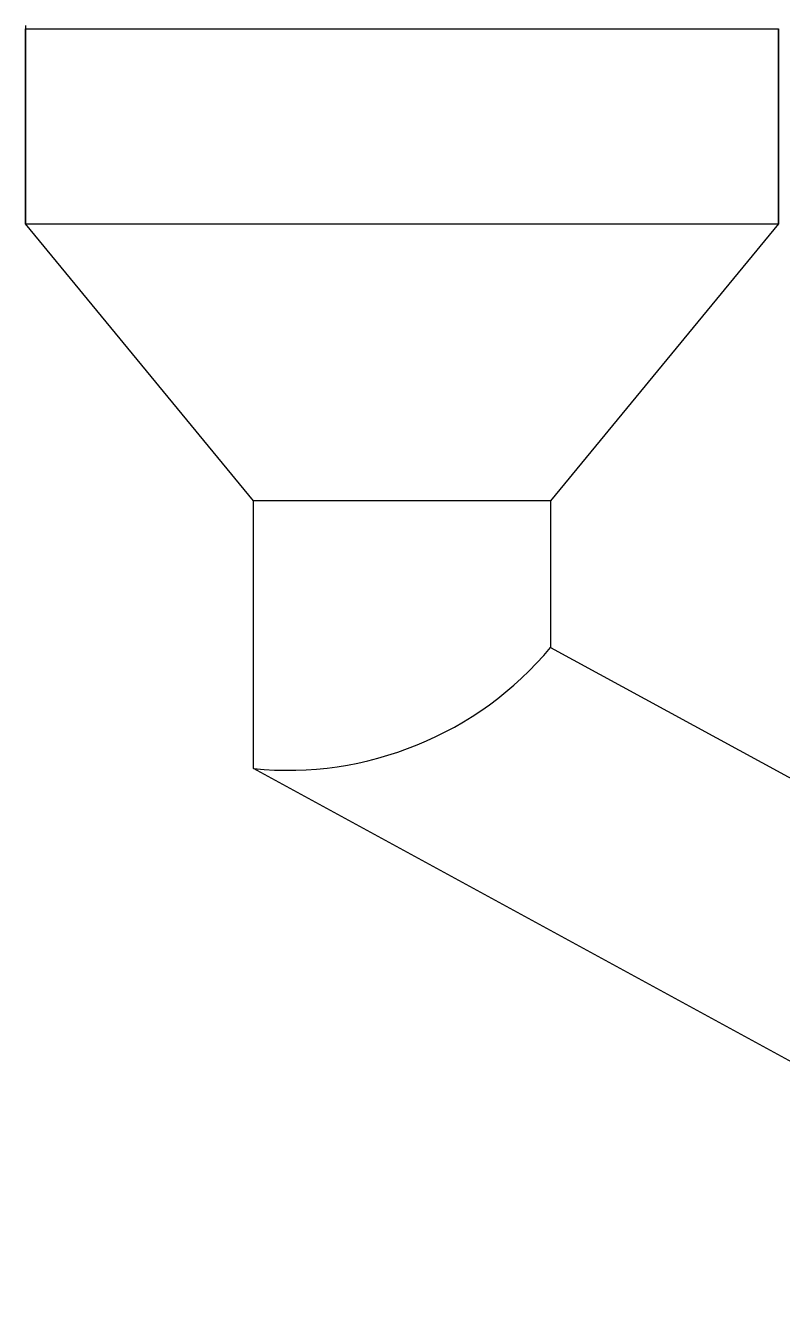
# Model space of a CAD drawing. Header units: millimetres. Extents: x 60 to 102290, y 34 to 65730.
# Drawn here: x 60978 to 61360, y 42307 to 42953 of the extents above; entities that cross this region are included whole.
import ezdxf

# ---------------------------------------------------------------- set-up
doc = ezdxf.new("R2010")
doc.units = ezdxf.units.MM

msp = doc.modelspace()

# ---------------------------------------------------------------- linework, layer by layer
at = {"ltscale": 100}
for p, q in [((60977.67, 42953.42), (60977.67, 42853.42)), ((60977.67, 42853.42), (60977.67, 42951.83)), ((60977.67, 42951.83), (61357.67, 42951.83)), ((60977.67, 42853.42), (60977.67, 42951.83)), ((60977.67, 42951.83), (61357.67, 42951.83)), ((61357.67, 42951.83), (61357.67, 42853.42)), ((61357.67, 42853.42), (61357.67, 42951.83)), ((61357.67, 42951.83), (61357.67, 42853.42)), ((61092.67, 42713.42), (60977.67, 42853.42)), ((60977.67, 42853.42), (61357.67, 42853.42)), ((61092.67, 42713.42), (60977.67, 42853.42)), ((61357.67, 42853.42), (61242.67, 42713.42)), ((61357.67, 42853.42), (61242.67, 42713.42)), ((61242.67, 42713.42), (61092.67, 42713.42)), ((61242.67, 42713.42), (61092.67, 42713.42)), ((61092.67, 42578.27), (61092.67, 42713.42)), ((61242.67, 42713.42), (61242.67, 42639.46)), ((61242.67, 42639.46), (61740.57, 42367.98)), ((61590.57, 42306.79), (61092.67, 42578.27))]:
    msp.add_line(p, q, dxfattribs=at)
msp.add_arc((61109.78, 42750.79), 173.36, 264.337, 320.04633, dxfattribs=at)

doc.saveas('drawing.dxf')
